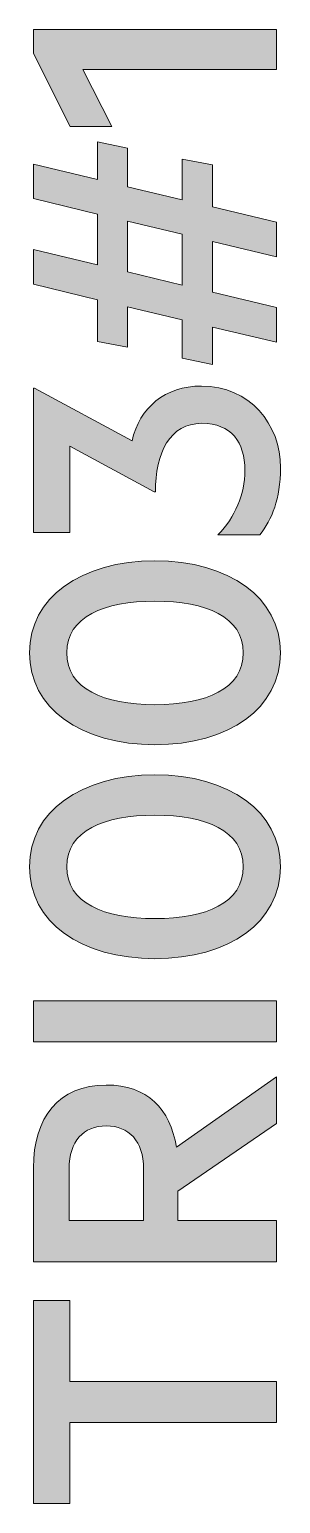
# Model space of a CAD drawing. Header units: inches. Extents: x 293.2 to 303.3, y 389.1 to 448.6.
import ezdxf

# ---------------------------------------------------------------- set-up
doc = ezdxf.new("R2010")
doc.units = ezdxf.units.IN
doc.header["$MEASUREMENT"] = 0
doc.layers.add('Layer 1', color=7, linetype='Continuous')

# ---------------------------------------------------------------- blocks, each defined once
blk = doc.blocks.new('block 2')
at = {"layer": 'Layer 1', "true_color": 0xffffff}
h = blk.add_hatch(color=7, dxfattribs=at)
h.dxf.hatch_style = 2
h.paths.add_polyline_path([(303.156, 448.624), (303.156, 447.007), (295.329, 447.007), (296.498, 444.702), (294.817, 444.702), (293.328, 447.647), (293.328, 448.624)])
h = blk.add_hatch(color=7, dxfattribs=at)
h.dxf.hatch_style = 2
h.paths.add_polyline_path([(300.562, 443.153), (300.562, 441.457), (303.156, 440.848), (303.156, 439.439), (300.562, 440.064), (300.562, 438.015), (303.156, 437.391), (303.156, 435.998), (300.562, 436.606), (300.562, 435.102), (299.346, 435.358), (299.346, 436.895), (297.137, 437.423), (297.137, 435.79), (295.921, 436.03), (295.921, 437.711), (293.328, 438.335), (293.328, 439.744), (295.921, 439.12), (295.921, 441.168), (293.328, 441.792), (293.328, 443.185), (295.921, 442.561), (295.921, 444.082), (297.137, 443.825), (297.137, 442.273), (299.346, 441.745), (299.346, 443.393)])
h.paths.add_polyline_path([(299.346, 438.303), (299.346, 440.352), (297.137, 440.88), (297.137, 438.832)])
h = blk.add_hatch(color=7, dxfattribs=at)
h.dxf.hatch_style = 2
edge = h.paths.add_edge_path()
edge.add_spline(control_points=[(293.328, 428.318), (293.328, 428.318), (293.328, 434.145), (293.328, 434.145), (293.328, 434.145), (293.376, 434.145), (293.376, 434.145), (293.376, 434.145), (297.313, 432.016), (297.313, 432.016), (297.618, 433.36), (298.658, 434.225), (300.115, 434.225), (302.084, 434.225), (303.316, 432.688), (303.316, 430.927), (303.316, 429.646), (302.963, 428.846), (302.484, 428.222), (302.484, 428.222), (300.787, 428.222), (300.787, 428.222), (301.475, 428.926), (301.875, 429.855), (301.875, 430.815), (301.875, 431.968), (301.33, 432.72), (300.131, 432.72), (298.85, 432.72), (298.257, 431.536), (298.257, 429.951), (298.257, 429.951), (298.209, 429.951), (298.209, 429.951), (298.209, 429.951), (294.801, 431.792), (294.801, 431.792), (294.801, 431.792), (294.801, 428.318), (294.801, 428.318), (294.801, 428.318), (293.328, 428.318), (293.328, 428.318)], knot_values=[0, 0, 0, 0, 1, 1, 1, 2, 2, 2, 3, 3, 3, 4, 4, 4, 5, 5, 5, 6, 6, 6, 7, 7, 7, 8, 8, 8, 9, 9, 9, 10, 10, 10, 11, 11, 11, 12, 12, 12, 13, 13, 13, 14, 14, 14, 14], degree=3, periodic=1)
h = blk.add_hatch(color=7, dxfattribs=at)
h.dxf.hatch_style = 2
edge = h.paths.add_edge_path()
edge.add_spline(control_points=[(298.242, 419.743), (295.249, 419.743), (293.168, 421.231), (293.168, 423.456), (293.168, 425.681), (295.249, 427.169), (298.242, 427.169), (301.234, 427.169), (303.316, 425.681), (303.316, 423.456), (303.316, 421.231), (301.234, 419.743), (298.242, 419.743)], knot_values=[0, 0, 0, 0, 1, 1, 1, 2, 2, 2, 3, 3, 3, 4, 4, 4, 4], degree=3, periodic=1)
edge = h.paths.add_edge_path()
edge.add_spline(control_points=[(298.242, 421.359), (300.307, 421.359), (301.811, 422), (301.811, 423.456), (301.811, 424.896), (300.307, 425.537), (298.242, 425.537), (296.177, 425.537), (294.673, 424.896), (294.673, 423.456), (294.673, 422), (296.177, 421.359), (298.242, 421.359)], knot_values=[0, 0, 0, 0, 1, 1, 1, 2, 2, 2, 3, 3, 3, 4, 4, 4, 4], degree=3, periodic=1)
h = blk.add_hatch(color=7, dxfattribs=at)
h.dxf.hatch_style = 2
edge = h.paths.add_edge_path()
edge.add_spline(control_points=[(298.242, 411.103), (295.249, 411.103), (293.168, 412.591), (293.168, 414.815), (293.168, 417.041), (295.249, 418.529), (298.242, 418.529), (301.234, 418.529), (303.316, 417.041), (303.316, 414.815), (303.316, 412.591), (301.234, 411.103), (298.242, 411.103)], knot_values=[0, 0, 0, 0, 1, 1, 1, 2, 2, 2, 3, 3, 3, 4, 4, 4, 4], degree=3, periodic=1)
edge = h.paths.add_edge_path()
edge.add_spline(control_points=[(298.242, 412.72), (300.307, 412.72), (301.811, 413.359), (301.811, 414.815), (301.811, 416.257), (300.307, 416.897), (298.242, 416.897), (296.177, 416.897), (294.673, 416.257), (294.673, 414.815), (294.673, 413.359), (296.177, 412.72), (298.242, 412.72)], knot_values=[0, 0, 0, 0, 1, 1, 1, 2, 2, 2, 3, 3, 3, 4, 4, 4, 4], degree=3, periodic=1)
h = blk.add_hatch(color=7, dxfattribs=at)
h.dxf.hatch_style = 2
h.paths.add_polyline_path([(303.156, 409.407), (303.156, 407.743), (293.328, 407.743), (293.328, 409.407)])
h = blk.add_hatch(color=7, dxfattribs=at)
h.dxf.hatch_style = 2
edge = h.paths.add_edge_path()
edge.add_spline(control_points=[(299.17, 400.527), (299.17, 400.527), (303.156, 400.527), (303.156, 400.527), (303.156, 400.527), (303.156, 398.862), (303.156, 398.862), (303.156, 398.862), (293.328, 398.862), (293.328, 398.862), (293.328, 398.862), (293.328, 402.656), (293.328, 402.656), (293.328, 404.688), (294.353, 406.002), (296.273, 406.002), (297.921, 406.002), (298.866, 405.042), (299.105, 403.489), (299.105, 403.489), (303.156, 406.338), (303.156, 406.338), (303.156, 406.338), (303.156, 404.449), (303.156, 404.449), (303.156, 404.449), (299.17, 401.712), (299.17, 401.712), (299.17, 401.712), (299.17, 400.527), (299.17, 400.527)], knot_values=[0, 0, 0, 0, 1, 1, 1, 2, 2, 2, 3, 3, 3, 4, 4, 4, 5, 5, 5, 6, 6, 6, 7, 7, 7, 8, 8, 8, 9, 9, 9, 10, 10, 10, 10], degree=3, periodic=1)
edge = h.paths.add_edge_path()
edge.add_spline(control_points=[(297.778, 400.527), (297.778, 400.527), (297.778, 402.624), (297.778, 402.624), (297.778, 403.729), (297.185, 404.353), (296.273, 404.353), (295.361, 404.353), (294.769, 403.729), (294.769, 402.624), (294.769, 402.624), (294.769, 400.527), (294.769, 400.527), (294.769, 400.527), (297.778, 400.527), (297.778, 400.527)], knot_values=[0, 0, 0, 0, 1, 1, 1, 2, 2, 2, 3, 3, 3, 4, 4, 4, 5, 5, 5, 5], degree=3, periodic=1)
h = blk.add_hatch(color=7, dxfattribs=at)
h.dxf.hatch_style = 2
h.paths.add_polyline_path([(293.328, 389.103), (293.328, 397.298), (294.801, 397.298), (294.801, 394.032), (303.156, 394.032), (303.156, 392.368), (294.801, 392.368), (294.801, 389.103)])
at = {"layer": 'Layer 1', "lineweight": 0}
for points in [[(303.156, 448.624), (303.156, 447.007), (295.329, 447.007), (296.498, 444.702), (294.817, 444.702), (293.328, 447.647), (293.328, 448.624), (303.156, 448.624)], [(300.562, 443.153), (300.562, 441.457), (303.156, 440.848), (303.156, 439.439), (300.562, 440.064), (300.562, 438.015), (303.156, 437.391), (303.156, 435.998), (300.562, 436.606), (300.562, 435.102), (299.346, 435.358), (299.346, 436.895), (297.137, 437.423), (297.137, 435.79), (295.921, 436.03), (295.921, 437.711), (293.328, 438.335), (293.328, 439.744), (295.921, 439.12), (295.921, 441.168), (293.328, 441.792), (293.328, 443.185), (295.921, 442.561), (295.921, 444.082), (297.137, 443.825), (297.137, 442.273), (299.346, 441.745), (299.346, 443.393), (300.562, 443.153)], [(299.346, 438.303), (299.346, 440.352), (297.137, 440.88), (297.137, 438.832), (299.346, 438.303)], [(303.156, 409.407), (303.156, 407.743), (293.328, 407.743), (293.328, 409.407), (303.156, 409.407)], [(293.328, 389.103), (293.328, 397.298), (294.801, 397.298), (294.801, 394.032), (303.156, 394.032), (303.156, 392.368), (294.801, 392.368), (294.801, 389.103), (293.328, 389.103)]]:
    blk.add_lwpolyline(points, dxfattribs=at)
for points, knots in [([(293.328, 428.318), (293.328, 428.318), (293.328, 434.145), (293.328, 434.145), (293.328, 434.145), (293.376, 434.145), (293.376, 434.145), (293.376, 434.145), (297.313, 432.016), (297.313, 432.016), (297.618, 433.36), (298.658, 434.225), (300.115, 434.225), (302.084, 434.225), (303.316, 432.688), (303.316, 430.927), (303.316, 429.646), (302.963, 428.846), (302.484, 428.222), (302.484, 428.222), (300.787, 428.222), (300.787, 428.222), (301.475, 428.926), (301.875, 429.855), (301.875, 430.815), (301.875, 431.968), (301.33, 432.72), (300.131, 432.72), (298.85, 432.72), (298.257, 431.536), (298.257, 429.951), (298.257, 429.951), (298.209, 429.951), (298.209, 429.951), (298.209, 429.951), (294.801, 431.792), (294.801, 431.792), (294.801, 431.792), (294.801, 428.318), (294.801, 428.318), (294.801, 428.318), (293.328, 428.318), (293.328, 428.318)], [0, 0, 0, 0, 1, 1, 1, 2, 2, 2, 3, 3, 3, 4, 4, 4, 5, 5, 5, 6, 6, 6, 7, 7, 7, 8, 8, 8, 9, 9, 9, 10, 10, 10, 11, 11, 11, 12, 12, 12, 13, 13, 13, 14, 14, 14, 14]), ([(298.242, 419.743), (295.249, 419.743), (293.168, 421.231), (293.168, 423.456), (293.168, 425.681), (295.249, 427.169), (298.242, 427.169), (301.234, 427.169), (303.316, 425.681), (303.316, 423.456), (303.316, 421.231), (301.234, 419.743), (298.242, 419.743)], [0, 0, 0, 0, 1, 1, 1, 2, 2, 2, 3, 3, 3, 4, 4, 4, 4]), ([(298.242, 421.359), (300.307, 421.359), (301.811, 422), (301.811, 423.456), (301.811, 424.896), (300.307, 425.537), (298.242, 425.537), (296.177, 425.537), (294.673, 424.896), (294.673, 423.456), (294.673, 422), (296.177, 421.359), (298.242, 421.359)], [0, 0, 0, 0, 1, 1, 1, 2, 2, 2, 3, 3, 3, 4, 4, 4, 4]), ([(298.242, 411.103), (295.249, 411.103), (293.168, 412.591), (293.168, 414.815), (293.168, 417.041), (295.249, 418.529), (298.242, 418.529), (301.234, 418.529), (303.316, 417.041), (303.316, 414.815), (303.316, 412.591), (301.234, 411.103), (298.242, 411.103)], [0, 0, 0, 0, 1, 1, 1, 2, 2, 2, 3, 3, 3, 4, 4, 4, 4]), ([(298.242, 412.72), (300.307, 412.72), (301.811, 413.359), (301.811, 414.815), (301.811, 416.257), (300.307, 416.897), (298.242, 416.897), (296.177, 416.897), (294.673, 416.257), (294.673, 414.815), (294.673, 413.359), (296.177, 412.72), (298.242, 412.72)], [0, 0, 0, 0, 1, 1, 1, 2, 2, 2, 3, 3, 3, 4, 4, 4, 4]), ([(299.17, 400.527), (299.17, 400.527), (303.156, 400.527), (303.156, 400.527), (303.156, 400.527), (303.156, 398.862), (303.156, 398.862), (303.156, 398.862), (293.328, 398.862), (293.328, 398.862), (293.328, 398.862), (293.328, 402.656), (293.328, 402.656), (293.328, 404.688), (294.353, 406.002), (296.273, 406.002), (297.921, 406.002), (298.866, 405.042), (299.105, 403.489), (299.105, 403.489), (303.156, 406.338), (303.156, 406.338), (303.156, 406.338), (303.156, 404.449), (303.156, 404.449), (303.156, 404.449), (299.17, 401.712), (299.17, 401.712), (299.17, 401.712), (299.17, 400.527), (299.17, 400.527)], [0, 0, 0, 0, 1, 1, 1, 2, 2, 2, 3, 3, 3, 4, 4, 4, 5, 5, 5, 6, 6, 6, 7, 7, 7, 8, 8, 8, 9, 9, 9, 10, 10, 10, 10]), ([(297.778, 400.527), (297.778, 400.527), (297.778, 402.624), (297.778, 402.624), (297.778, 403.729), (297.185, 404.353), (296.273, 404.353), (295.361, 404.353), (294.769, 403.729), (294.769, 402.624), (294.769, 402.624), (294.769, 400.527), (294.769, 400.527), (294.769, 400.527), (297.778, 400.527), (297.778, 400.527)], [0, 0, 0, 0, 1, 1, 1, 2, 2, 2, 3, 3, 3, 4, 4, 4, 5, 5, 5, 5])]:
    blk.add_open_spline(points, degree=3, knots=knots, dxfattribs=at)

msp = doc.modelspace()

# ---------------------------------------------------------------- block references
at = {"layer": 'Layer 1'}
msp.add_blockref('block 2', (0, 0), dxfattribs=at)

doc.saveas('drawing.dxf')
